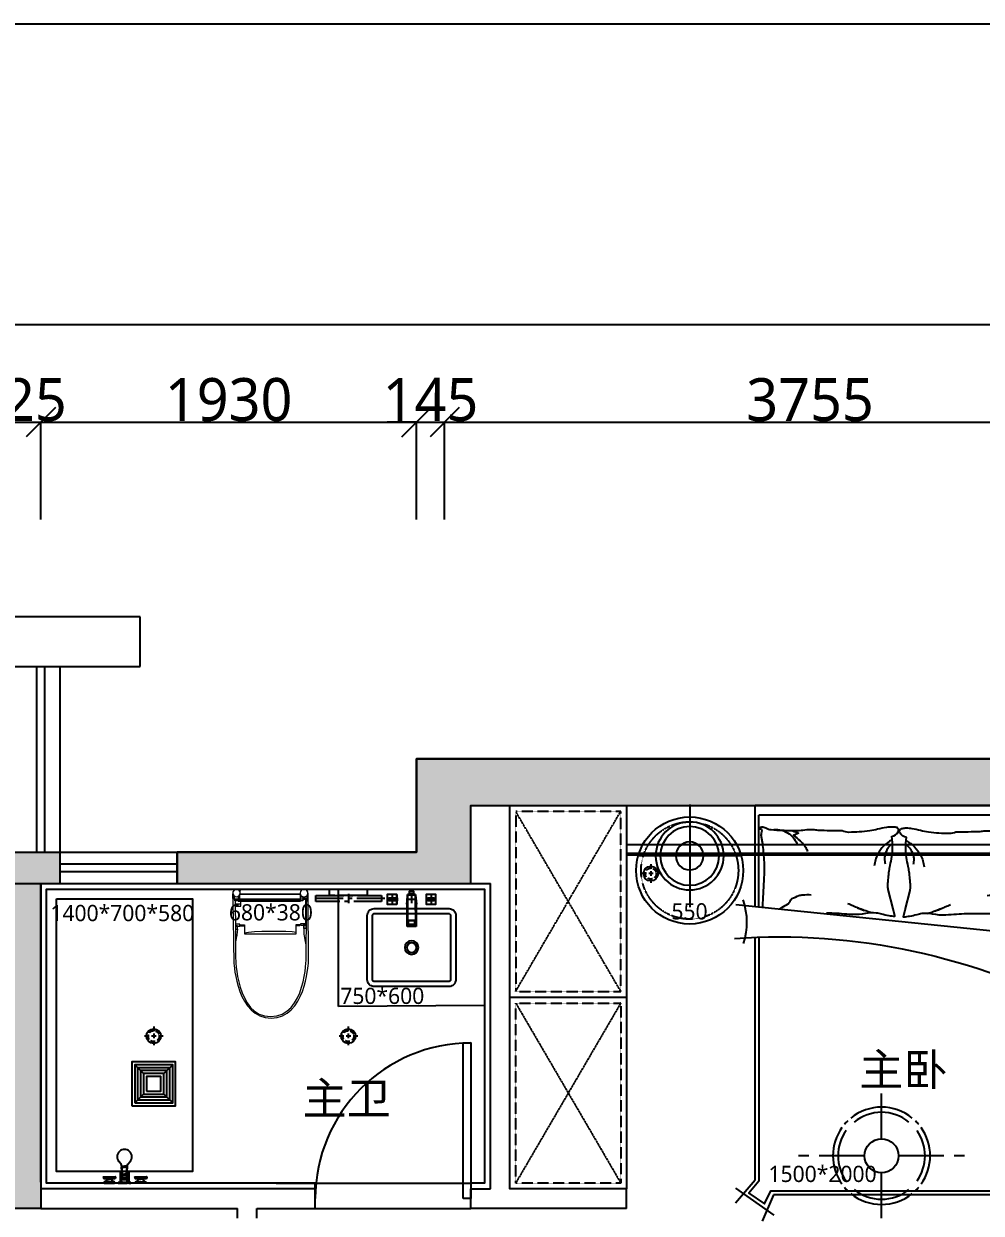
# Model space of a CAD drawing. Header units: millimetres. Extents: x -18923 to 87021, y -73077 to -1985.
# Drawn here: x 50549 to 55469, y -25295 to -19183 of the extents above; entities that cross this region are included whole.
import ezdxf

# ---------------------------------------------------------------- set-up
doc = ezdxf.new("R2010")
doc.units = ezdxf.units.MM
doc.header["$LTSCALE"] = 10
for name, pattern in [('CENTER2', [28.575, 19.05, -3.175, 3.175, -3.175]), ('DASH', [0.35, 0.25, -0.1]), ('HIDDEN', [9.525, 6.35, -3.175])]:
    doc.linetypes.add(name, pattern=pattern)
doc.layers.get('Defpoints').update_dxf_attribs({"color": 250})
for name, color, linetype in [('0文字-标注', 7, 'Continuous'), ('1结构-填充-剪力墙', 251, 'Continuous'), ('1结构-墙体', 7, 'Continuous'), ('1结构-墙体-基层', 233, 'Continuous'), ('1结构-楼梯-栏杆', 43, 'Continuous'), ('1结构-楼梯-梯步', 49, 'Continuous'), ('1结构-窗及电梯', 133, 'Continuous'), ('1结构-门', 133, 'Continuous'), ('2平面-家具-活动', 133, 'Continuous'), ('2平面-家具-细线', 8, 'Continuous'), ('2平面-洁具', 153, 'Continuous'), ('3天花-吊顶', 133, 'Continuous'), ('4地面-铺装', 133, 'Continuous'), ('5', 8, 'Continuous'), ('天花-吊顶', 133, 'Continuous'), ('平面-文字', 255, 'Continuous'), ('灯具-天+墙', 50, 'Continuous')]:
    doc.layers.add(name, color=color, linetype=linetype)
doc.styles.add('dim_font', font='SIMPLEX.shx', dxfattribs={"width": 0.8})
doc.styles.add('图框－雅黑', font='')
doc.styles.get('图框－雅黑').set_extended_font_data('Microsoft YaHei')
doc.dimstyles.new('1-30', dxfattribs={"dimtxt": 150, "dimasz": 4, "dimexe": 1.5, "dimexo": 0, "dimgap": 0.6, "dimtad": 1, "dimdec": 0, "dimlfac": 30, "dimdsep": 46, "dimtxsty": 'dim_font', "dimblk": 'DOTSMALL', "dimcen": 4, "dimdle": 1.5, "dimclrd": 123, "dimclre": 123, "dimclrt": 256, "dimadec": 0, "dimazin": 0, "dimtfac": 1, "dimtdec": 0, "dimtix": 1, "dimtmove": 2, "dimatfit": 3, "dimldrblk": 'DOTSMALL', "dimfxl": 1.5, "dimarcsym": 0})

# ---------------------------------------------------------------- blocks, each defined once
blk = doc.blocks.new('sdgsdfg')
at = {"color": 8, "linetype": 'HIDDEN', "ltscale": 0.5}
for p, q in [((2642441.6, -154029.9), (2642441.6, -153899.9)), ((2642376.6, -153964.9), (2642506.6, -153964.9))]:
    blk.add_line(p, q, dxfattribs=at)
blk.add_circle((2642441.6, -153964.9), 50)
blk.add_circle((2642441.6, -153964.9), 37.5, dxfattribs=at)
blk.add_circle((2642441.6, -153964.9), 37.5, dxfattribs=at)
blk = doc.blocks.new('A$C1ED426AF')
at = {"layer": '3天花-吊顶', "color": 8, "ltscale": 30}
for p, q in [((-130, 280), (-70, 220)), ((130, 280), (70, 220)), ((-130, 20), (-70, 80)), ((130, 20), (70, 80))]:
    blk.add_line(p, q, dxfattribs=at)
for points in [[(-110, 40), (110, 40), (110, 260), (-110, 260)], [(-90, 60), (90, 60), (90, 240), (-90, 240)], [(-70, 80), (70, 80), (70, 220), (-70, 220)], [(-50, 100), (50, 100), (50, 200), (-50, 200)]]:
    blk.add_lwpolyline(points, close=True, dxfattribs=at)
at = {"layer": '天花-吊顶', "ltscale": 30}
for points in [[(-150, 0), (150, 0), (150, 300), (-150, 300)], [(-130, 20), (130, 20), (130, 280), (-130, 280)], [(-130, 20), (130, 20), (130, 280), (-130, 280)]]:
    blk.add_lwpolyline(points, close=True, dxfattribs=at)
blk = doc.blocks.new('A$C11F9675F')
at = {"layer": '灯具-天+墙', "color": 8, "ltscale": 0.9}
for p, q in [((0, 2.798), (0, 3.198)), ((0, 2.798), (0, 3.198)), ((0, 2.798), (0, 3.198)), ((0, 0.656), (0, 2.399)), ((0, 0.656), (0, 2.399)), ((0, 0.656), (0, 2.399)), ((-2.798, 0), (-3.198, 0)), ((-2.798, 0), (-3.198, 0)), ((-0.656, 0), (-2.399, 0)), ((-0.656, 0), (-2.399, 0)), ((-0.656, 0), (-2.399, 0)), ((2.399, 0), (0.656, 0)), ((2.399, 0), (0.656, 0)), ((2.399, 0), (0.656, 0)), ((3.198, 0), (2.798, 0)), ((3.198, 0), (2.798, 0)), ((0, -2.399), (0, -0.656)), ((0, -2.399), (0, -0.656)), ((0, -2.399), (0, -0.656)), ((0, -3.198), (0, -2.798)), ((0, -3.198), (0, -2.798))]:
    blk.add_line(p, q, dxfattribs=at)
blk.add_circle((0, 0), 0.656, dxfattribs=at)
blk.add_circle((0, 0), 0.656, dxfattribs=at)
at = {"layer": '灯具-天+墙', "ltscale": 0.9}
for start, end in [(50.9142, 129.0858), (50.9142, 129.0858), (50.9142, 129.0858), (144.6425, 180), (144.6425, 180), (144.6425, 180), (134.1058, 139.8036), (134.1058, 139.8036), (134.1058, 139.8036), (40.1964, 45.8942), (40.1964, 45.8942), (40.1964, 45.8942), (0, 35.3575), (0, 35.3575), (0, 35.3575), (180, 215.3575), (180, 215.3575), (180, 215.3575), (324.6425, 0), (324.6425, 0), (324.6425, 0), (324.6425, 0), (324.6425, 0), (220.1964, 225.8942), (220.1964, 225.8942), (220.1964, 225.8942), (314.1058, 319.8036), (314.1058, 319.8036), (314.1058, 319.8036), (230.9142, 309.0858), (230.9142, 309.0858), (230.9142, 309.0858)]:
    blk.add_arc((0, 0), 1.874, start, end, dxfattribs=at)
at = {"layer": '灯具-天+墙', "color": 8, "ltscale": 0.9}
for start, end in [(50.9142, 129.0858), (144.6425, 180), (0, 35.3575), (180, 215.3575), (324.6425, 0), (230.9142, 309.0858)]:
    blk.add_arc((0, 0), 1.674, start, end, dxfattribs=at)
blk = doc.blocks.new('A$C1F7362B8')
at = {"layer": '灯具-天+墙', "linetype": 'CENTER2'}
for points in [[(-42.4, 222.2), (-42.4, -227.8), (-84.9, -227.8), (-84.9, 222.2)], [(0, 130), (0, -130), (-42.4, -130), (-42.4, 130)]]:
    blk.add_lwpolyline(points, close=True, dxfattribs=at)
for points in [[(-63.6, -249.6), (-63.6, 244)], [(-94.9, -2.8), (-32.4, -2.8)]]:
    blk.add_lwpolyline(points, dxfattribs=at)
blk = doc.blocks.new('_OBLIQUE')
at = {"color": 0, "linetype": 'ByBlock'}
blk.add_line((-0.5, -0.5), (0.5, 0.5), dxfattribs=at)
blk = doc.blocks.new('*D714')
at = {"layer": '0文字-标注', "color": 8, "lineweight": -2, "transparency": 16777216}
for p, q in [((50411.9, -21230), (50261.9, -21230)), ((50411.9, -21730), (50411.9, -21229)), ((50411.9, -21230), (50636.9, -21230)), ((50636.9, -21730), (50636.9, -21229)), ((50636.9, -21230), (50786.9, -21230))]:
    blk.add_line(p, q, dxfattribs=at)
at = {"layer": 'Defpoints', "color": 0, "transparency": 16777216}
for p in [(50636.9, -21230), (50411.9, -21730), (50636.9, -21730)]:
    blk.add_point(p, dxfattribs=at)
at = {"layer": '0文字-标注', "color": 8, "lineweight": -2, "transparency": 16777216, "xscale": 150, "yscale": 150, "zscale": 150}
blk.add_blockref('_OBLIQUE', (50411.9, -21230), dxfattribs=at)
at = {"layer": '0文字-标注', "color": 8, "lineweight": -2, "transparency": 16777216, "xscale": 150, "yscale": 150, "zscale": 150, "rotation": 180}
blk.add_blockref('_OBLIQUE', (50636.9, -21230), dxfattribs=at)
at = {"layer": '0文字-标注', "color": 255, "transparency": 16777216, "insert": (50524.4, -21115.6), "char_height": 220, "attachment_point": 5, "style": '图框－雅黑'}
blk.add_mtext('225', dxfattribs=at)
blk = doc.blocks.new('_DotSmall')
at = {"color": 0, "linetype": 'ByBlock', "const_width": 0.5}
blk.add_lwpolyline([(-0.0625, 0, 1), (0.0625, 0, 1)], format="xyb", close=True, dxfattribs=at)
blk = doc.blocks.new('*D715')
at = {"layer": '0文字-标注', "color": 8, "lineweight": -2, "transparency": 16777216}
for p, q in [((50635.4, -21230), (52568.4, -21230)), ((50636.9, -21730), (50636.9, -21229)), ((52566.9, -21730), (52566.9, -21229))]:
    blk.add_line(p, q, dxfattribs=at)
at = {"layer": 'Defpoints', "color": 0, "transparency": 16777216}
for p in [(52566.9, -21230), (50636.9, -21730), (52566.9, -21730)]:
    blk.add_point(p, dxfattribs=at)
at = {"layer": '0文字-标注', "color": 8, "lineweight": -2, "transparency": 16777216, "xscale": 150, "yscale": 150, "zscale": 150, "rotation": 180}
blk.add_blockref('_OBLIQUE', (50636.9, -21230), dxfattribs=at)
at = {"layer": '0文字-标注', "color": 8, "lineweight": -2, "transparency": 16777216, "xscale": 150, "yscale": 150, "zscale": 150}
blk.add_blockref('_OBLIQUE', (52566.9, -21230), dxfattribs=at)
at = {"layer": '0文字-标注', "color": 255, "transparency": 16777216, "insert": (51601.9, -21115.1), "char_height": 220, "attachment_point": 5, "style": '图框－雅黑'}
blk.add_mtext('1930', dxfattribs=at)
blk = doc.blocks.new('*D716')
at = {"layer": '0文字-标注', "color": 8, "lineweight": -2, "transparency": 16777216}
for p, q in [((52566.9, -21230), (52416.9, -21230)), ((52566.9, -21730), (52566.9, -21229)), ((52566.9, -21230), (52711.9, -21230)), ((52711.9, -21730), (52711.9, -21229)), ((52711.9, -21230), (52861.9, -21230))]:
    blk.add_line(p, q, dxfattribs=at)
at = {"layer": 'Defpoints', "color": 0, "transparency": 16777216}
for p in [(52711.9, -21230), (52566.9, -21730), (52711.9, -21730)]:
    blk.add_point(p, dxfattribs=at)
at = {"layer": '0文字-标注', "color": 8, "lineweight": -2, "transparency": 16777216, "xscale": 150, "yscale": 150, "zscale": 150}
blk.add_blockref('_OBLIQUE', (52566.9, -21230), dxfattribs=at)
at = {"layer": '0文字-标注', "color": 8, "lineweight": -2, "transparency": 16777216, "xscale": 150, "yscale": 150, "zscale": 150, "rotation": 180}
blk.add_blockref('_OBLIQUE', (52711.9, -21230), dxfattribs=at)
at = {"layer": '0文字-标注', "color": 255, "transparency": 16777216, "insert": (52639.4, -21115.1), "char_height": 220, "attachment_point": 5, "style": '图框－雅黑'}
blk.add_mtext('145', dxfattribs=at)
blk = doc.blocks.new('*D717')
at = {"layer": '0文字-标注', "color": 8, "lineweight": -2, "transparency": 16777216}
for p, q in [((52710.4, -21230), (56468.4, -21230)), ((52711.9, -21730), (52711.9, -21229)), ((56466.9, -21730), (56466.9, -21229))]:
    blk.add_line(p, q, dxfattribs=at)
at = {"layer": 'Defpoints', "color": 0, "transparency": 16777216}
for p in [(56466.9, -21230), (52711.9, -21730), (56466.9, -21730)]:
    blk.add_point(p, dxfattribs=at)
at = {"layer": '0文字-标注', "color": 8, "lineweight": -2, "transparency": 16777216, "xscale": 150, "yscale": 150, "zscale": 150, "rotation": 180}
blk.add_blockref('_OBLIQUE', (52711.9, -21230), dxfattribs=at)
at = {"layer": '0文字-标注', "color": 8, "lineweight": -2, "transparency": 16777216, "xscale": 150, "yscale": 150, "zscale": 150}
blk.add_blockref('_OBLIQUE', (56466.9, -21230), dxfattribs=at)
at = {"layer": '0文字-标注', "color": 255, "transparency": 16777216, "insert": (54589.4, -21115.6), "char_height": 220, "attachment_point": 5, "style": '图框－雅黑'}
blk.add_mtext('3755', dxfattribs=at)
blk = doc.blocks.new('*D719')
at = {"layer": '0文字-标注', "color": 8, "lineweight": -2, "transparency": 16777216}
for p, q in [((57468.4, -20730), (37025.4, -20730)), ((37026.9, -21730), (37026.9, -20729)), ((57466.9, -21730), (57466.9, -20729))]:
    blk.add_line(p, q, dxfattribs=at)
at = {"layer": 'Defpoints', "color": 0, "transparency": 16777216}
for p in [(37026.9, -20730), (37026.9, -21730), (57466.9, -21730)]:
    blk.add_point(p, dxfattribs=at)
at = {"layer": '0文字-标注', "color": 8, "lineweight": -2, "transparency": 16777216, "xscale": 150, "yscale": 150, "zscale": 150, "rotation": 180}
blk.add_blockref('_OBLIQUE', (37026.9, -20730), dxfattribs=at)
at = {"layer": '0文字-标注', "color": 8, "lineweight": -2, "transparency": 16777216, "xscale": 150, "yscale": 150, "zscale": 150}
blk.add_blockref('_OBLIQUE', (57466.9, -20730), dxfattribs=at)
at = {"layer": '0文字-标注', "color": 255, "transparency": 16777216, "insert": (47246.9, -20615.7), "char_height": 220, "attachment_point": 5, "style": '图框－雅黑'}
blk.add_mtext('20440', dxfattribs=at)
blk = doc.blocks.new('TOTO-CES9683JCS')
at = {"lineweight": 9}
for points in [[(56.5, 152.8), (56.5, -158), (25.5, -158), (25.5, 152.8), (56.5, 152.8)], [(37.1, -166.4), (43.8, -166.4), (62.2, -166.4), (62.2, 153.5)], [(60, 166.1), (60, 153.5), (39.6, 153.5), (39.6, 166.1), (60, 166.1)], [(44.6, 166.1), (44.6, 179.5), (180.5, 180.2)], [(50.2, -166.4), (50.2, 164.7)], [(185.4, 154.2), (185.4, 178.8), (177.7, 178.8), (177.7, 154.2), (185.4, 154.2)], [(201.6, 181.9), (201.6, 170.6), (181.9, 170.6), (181.9, 181.9), (201.6, 181.9)], [(183.3, -158), (183.3, -132.6), (229.2, -132.6), (229.2, 132.3), (181.9, 132.3), (181.9, 154.2)], [(188.9, 150.7), (188.9, 131.6)], [(59.4, -168.5), (59.4, -183.3), (48.8, -183.3), (48.8, -168.5), (59.4, -168.5)], [(87.5, -181.9), (87.5, -152.3), (56.5, -152.3), (56.5, -181.9), (87.5, -181.9)], [(75.6, -182.6), (75.6, -153)], [(190.9, -180.3), (190.9, -157.3), (180.5, -157.3), (180.5, -180.3), (190.9, -180.3)], [(205.3, -178.9), (205.3, -169.5), (188.6, -169.5), (188.6, -178.9), (205.3, -178.9)], [(190.9, -132.9), (190.9, -161.8)], [(47.3, -192.9), (24.1, -192.9), (53.2, -184.7)], [(53.7, -184), (36.8, -184), (24.8, -193.9)]]:
    blk.add_lwpolyline(points, dxfattribs=at)
for points, knots in [([(663, 3.2), (663, 176.5), (391, 194.9), (375.6, 194.9), (360.1, 194.9), (33, 194.1), (23.2, 194.1), (10, 194.1), (1.8, 187.5), (0.7, 171.1), (-1.1, 141.5), (0.7, -158.7), (0.7, -172.8), (0.7, -186.9), (12, -193.9), (21.8, -193.9), (31.7, -193.9), (360.1, -188.3), (375.6, -188.3), (391, -188.3), (663, -170), (663, 3.4)], [0, 0, 0, 0, 1, 1, 1, 2, 2, 2, 3, 3, 3, 4, 4, 4, 5, 5, 5, 6, 6, 6, 7, 7, 7, 7]), ([(19.9, 192.5), (30.5, 192.5), (39.1, 183.5), (39.1, 172.5), (39.1, 161.5), (30.5, 152.5), (19.9, 152.5), (9.3, 152.5), (0.7, 161.5), (0.7, 172.5), (0.7, 183.5), (9.3, 192.5), (19.9, 192.5)], [0, 0, 0, 0, 1, 1, 1, 2, 2, 2, 3, 3, 3, 4, 4, 4, 4]), ([(32.6, 187.3), (41.7, 187.3), (53.7, 185.2), (53.7, 185.2), (53.7, 174.6), (53.7, 166.8), (53.7, 166.8)], [0, 0, 0, 0, 1, 1, 1, 2, 2, 2, 2]), ([(47.9, -193.3), (53.6, -180.3), (57.9, -182.6), (68.3, -181.7), (78.7, -180.8), (332.2, -178.9), (352.9, -178.9), (352.9, -178.9), (654.6, -176.1), (654.6, -0.4), (654.6, 183.5), (352.9, 183), (352.9, 183), (332.2, 183), (78.7, 185.5), (68.3, 186), (60.5, 186.3), (51.9, 184.9), (47.6, 194.1)], [0, 0, 0, 0, 1, 1, 1, 2, 2, 2, 3, 3, 3, 4, 4, 4, 5, 5, 5, 6, 6, 6, 6]), ([(26, 151.8), (26, 151.8), (26, -146.3), (26, -155.6), (26, -155.6), (16.6, -155.6), (11.8, -155.6), (7, -155.6), (1.2, -155.8), (1.2, -146.5)], [0, 0, 0, 0, 1, 1, 1, 2, 2, 2, 3, 3, 3, 3]), ([(184.7, 170.6), (202.6, 170.6), (212.9, 170.6), (226.1, 170.6), (239.2, 170.6), (280.6, 182.8), (290.9, 181.9)], [0, 0, 0, 0, 1, 1, 1, 2, 2, 2, 2]), ([(19.6, -192.9), (9.2, -192.9), (0.7, -184.6), (0.7, -174.4), (0.7, -164.1), (9.2, -155.8), (19.6, -155.8), (30.1, -155.8), (38.5, -164.1), (38.5, -174.4), (38.5, -184.6), (30.1, -192.9), (19.6, -192.9)], [0, 0, 0, 0, 1, 1, 1, 2, 2, 2, 3, 3, 3, 4, 4, 4, 4])]:
    blk.add_open_spline(points, degree=3, knots=knots, dxfattribs=at)
for points in [[(224.2, -133.8), (213.9, -96.2), (212.9, 92.6), (220.5, 132.1)], [(205.3, -169.5), (222.3, -169.5), (251.5, -177), (264.6, -177.9)]]:
    blk.add_open_spline(points, degree=3, dxfattribs=at)
blk = doc.blocks.new('SEANNOT_GROUP6')
for p, q in [((151.3, 245), (111.3, 245)), ((131.3, 265), (131.3, 225))]:
    blk.add_line(p, q)
blk = doc.blocks.new('A$C410569A8')
for p, q in [((-125, 23.1), (-125, -25.5)), ((-75.7, 23.8), (-124.3, 23.8)), ((-116.9, 4.3), (-116.9, -6.6)), ((-115.9, 5.3), (-115.9, 5.3)), ((-84.1, 5.3), (-115.9, 5.3)), ((-84.1, 5.3), (-84.1, 5.3)), ((-83.1, -6.6), (-83.1, 4.3)), ((-75.3, 23), (-75.3, -25.4)), ((-75.1, -25.4), (-75.1, 23)), ((-75, -25.5), (-75, 23.1)), ((-73.1, 7.2), (-75, 7.2)), ((-73.1, -9.5), (-73.1, 7.2)), ((-72.1, 6.2), (-73.1, 7.2)), ((-72.1, -8.5), (-72.1, 6.2)), ((-20.2, 23.8), (-25, -26.2)), ((-23.3, -9.7), (-20.4, 20.2)), ((-20.4, 20.2), (-21.7, -138.8)), ((-20.4, 20.2), (-20.2, 23.8)), ((20.4, 20.2), (-20.4, 20.2)), ((-1.7, 23.8), (-20.2, 23.8)), ((-10, 27.1), (-10, 41.1)), ((-9.5, 41.6), (9.5, 41.6)), ((9.5, 26.6), (-9.5, 26.6)), ((-1.7, 26.6), (-1.7, 22.6)), ((0, 23.8), (0, 20.2)), ((0, 1.2), (0, -1.2)), ((1.7, 22.6), (1.7, 26.6)), ((20.2, 23.8), (1.7, 23.8)), ((10, 41.1), (10, 27.1)), ((25, -26.2), (20.2, 23.8)), ((20.2, 23.8), (20.4, 20.2)), ((20.4, 20.2), (23.3, -9.7)), ((21.7, -138.8), (20.4, 20.2)), ((75, 23.1), (75, -25.5)), ((124.3, 23.8), (75.7, 23.8)), ((83.1, 4.3), (83.1, -6.6)), ((84.1, 5.3), (84.1, 5.3)), ((115.9, 5.3), (84.1, 5.3)), ((115.9, 5.3), (115.9, 5.3)), ((116.9, -6.6), (116.9, 4.3)), ((125, -25.5), (125, 23.1)), ((-124.3, -26.2), (-75.7, -26.2)), ((-115.9, -7.6), (-115.9, -7.6)), ((-115.9, -7.6), (-84.1, -7.6)), ((-84.1, -7.6), (-84.1, -7.6)), ((-75, -9.5), (-73.1, -9.5)), ((-73.1, -9.5), (-72.1, -8.5)), ((-25, -26.2), (-23.3, -9.7)), ((-25, -26.2), (-23.3, -25.7)), ((-25, -26.2), (-23.3, -26.2)), ((-23, -139.8), (-23.3, -9.7)), ((23.3, -9.7), (23, -139.8)), ((23.3, -9.7), (25, -26.2)), ((23.3, -26.2), (25, -26.2)), ((75.7, -26.2), (124.3, -26.2)), ((84.1, -7.6), (84.1, -7.6)), ((84.1, -7.6), (115.9, -7.6)), ((100, -1.2), (100.1, -1.2)), ((115.9, -7.6), (115.9, -7.6)), ((-15.7, -128.5), (-15.7, -110.2)), ((-14.7, -109.2), (14.7, -109.2)), ((14.7, -109.4), (-14.7, -109.4)), ((15.7, -110.2), (15.7, -128.5)), ((-21.7, -138.8), (-23, -139.8)), ((23, -139.8), (-23, -139.8)), ((-21.7, -138.8), (21.7, -138.8)), ((14.7, -129.5), (-14.7, -129.5)), ((23, -139.8), (21.7, -138.8))]:
    blk.add_line(p, q)
for centre, radius, start, end in [((-124.3, 23.1), 0.7, 90.00499, 179.99501), ((-75.7, 23.1), 0.7, 0.00499, 89.99501), ((-9.5, 41.1), 0.5, 90, 180), ((-9.5, 27.1), 0.5, 180, 270), ((9.5, 41.1), 0.5, 0, 90), ((9.5, 27.1), 0.5, 270, 0), ((75.7, 23.1), 0.7, 90.00499, 179.99501), ((124.3, 23.1), 0.7, 0.00499, 89.99501), ((-124.3, -25.5), 0.7, 180.00499, 269.99501), ((-75.7, -25.5), 0.7, 270.00499, 359.99501), ((75.7, -25.5), 0.7, 180.00499, 269.99501), ((124.3, -25.5), 0.7, 270.00499, 359.99501)]:
    blk.add_arc(centre, radius, start, end)
for centre, major_axis, ratio, start_param, end_param in [((-115.9, 4.3), (0.134, -0.992), 0.998732, 3.007352, 4.577587), ((-84.1, 4.3), (-0.134, -0.992), 0.998732, 1.705598, 3.275833), ((0, 22.8), (-2.65, 0), 0.088263, 0, 4.003562), ((0, 22.8), (-2.65, 0), 0.088263, 5.421215, 6.283185), ((84.1, 4.3), (0.134, -0.992), 0.998732, 3.007352, 4.577587), ((115.9, 4.3), (-0.134, -0.992), 0.998732, 1.705598, 3.275833), ((-115.9, -6.6), (0.134, 0.992), 0.998732, 1.705598, 3.275833), ((-84.1, -6.6), (-0.134, 0.992), 0.998732, 3.007352, 4.577587), ((84.1, -6.6), (0.134, 0.992), 0.998732, 1.705598, 3.275833), ((115.9, -6.6), (-0.134, 0.992), 0.998732, 3.007352, 4.577587), ((-14.7, -110.2), (-1, 0), 0.992546, 4.712389, 6.283185), ((-14.7, -110.3), (1, 0), 0.890286, 1.570796, 3.141593), ((14.7, -110.2), (-1, 0), 0.992546, 3.141593, 4.712389), ((14.7, -110.3), (1, 0), 0.890286, 0, 1.570796), ((-14.7, -128.5), (1, 0), 0.992546, 3.141593, 4.712389), ((14.7, -128.5), (1, 0), 0.992546, 4.712389, 6.283185)]:
    blk.add_ellipse(centre, major_axis=major_axis, ratio=ratio, start_param=start_param, end_param=end_param)
at = {"layer": 'Defpoints'}
blk.add_line((-100, -1.2), (-100.1, -1.2), dxfattribs=at)
for p in [(-231.3, -246.1), (-131.3, -246.1), (-31.3, -246.1)]:
    blk.add_blockref('SEANNOT_GROUP6', p, dxfattribs=at)
blk = doc.blocks.new('A$C6EB77CC1')
for points in [[(365, 0, 0.414214), (400, 35), (400, 420, 0.414214), (365, 455), (35, 455, 0.414214), (0, 420), (0, 35, 0.414214), (35, 0)], [(365, 27.5, 0.414214), (375, 37.5), (375, 417.5, 0.414214), (365, 427.5), (35, 427.5, 0.414214), (25, 417.5), (25, 37.5, 0.414214), (35, 27.5)]]:
    blk.add_lwpolyline(points, format="xyb", close=True)
for radius in [35, 25]:
    blk.add_circle((200, 227.5), radius)
blk = doc.blocks.new('淋浴龙头-02-顶面')
for p, q in [((-105.6, 32.6), (-48.6, 32.6)), ((55.8, 32.6), (112.8, 32.6))]:
    blk.add_line(p, q)
for points in [[(-15, 87), (-15, 90.7, 0.178333), (-17.2, 96.5), (-28.9, 110.3)], [(15, 87), (15, 90.7, -0.178333), (17.2, 96.5), (28.9, 110.3)], [(-107.8, 30.8, -0.472472), (-105.6, 32.6)], [(-107.8, 30.8), (-107.8, 25.4, 0.414214), (-106.2, 23.8), (-103.8, 23.8)], [(-46.4, 30.8), (-46.4, 25.4, -0.414214), (-48, 23.8), (-50.4, 23.8)], [(-46.4, 30.8, 0.472472), (-48.6, 32.6)], [(53.6, 30.8, -0.472472), (55.8, 32.6)], [(53.6, 30.8), (53.6, 25.4, 0.414214), (55.2, 23.8), (57.6, 23.8)], [(115, 30.8), (115, 25.4, -0.414214), (113.4, 23.8), (111, 23.8)], [(115, 30.8, 0.472472), (112.8, 32.6)]]:
    blk.add_lwpolyline(points, format="xyb")
for points in [[(-15, 87), (0, 87)], [(-15, 81), (0, 81)], [(-12, 43), (-15, 81)], [(-9.5, 43.1), (-12.5, 81.1)], [(15, 87), (0, 87)], [(15, 81), (0, 81)], [(9.5, 43.1), (12.5, 81.1)], [(12, 43), (15, 81)], [(-105.8, 23.8), (-50.4, 23.8)], [(-104.1, 5.9), (-104.1, 0)], [(-104.1, 0), (-52.1, 0), (-52.1, 5.9)], [(-52.1, 5.9), (-104.1, 5.9)], [(-89, 19.4), (-86.6, 19.4)], [(-86.6, 19.4), (-78.1, 19.4)], [(-69.6, 19.4), (-78.1, 19.4)], [(-67.2, 19.4), (-69.6, 19.4)], [(-31.9, 2), (-23, 3.4)], [(-31.9, 2), (-31.9, 0)], [(-23, 2), (-31.9, 2)], [(-31.9, 0), (-23, 0)], [(-13, 4.9), (-12.5, 4.9)], [(0, 2), (-13, 2)], [(-13, 0), (13, 0)], [(-12.5, 4.9), (13, 4.9)], [(-12, 45), (0, 45)], [(-12, 43), (-12, 28), (12, 28), (12, 43)], [(-12, 43), (0, 43)], [(5, 27.9), (5, 16.9), (-5, 16.9), (-5, 27.9)], [(12, 45), (0, 45)], [(12, 43), (0, 43)], [(0, 2), (13, 2)], [(31.9, 2), (23, 3.4)], [(23, 2), (31.9, 2)], [(29.9, 2), (29.9, 0)], [(31.9, 2), (31.9, 0)], [(55.6, 23.8), (111, 23.8)], [(57.3, 5.9), (109.3, 5.9)], [(109.3, 0), (57.3, 0), (57.3, 5.9)], [(72.4, 19.4), (74.8, 19.4)], [(74.8, 19.4), (83.3, 19.4)], [(91.7, 19.4), (83.3, 19.4)], [(94.1, 19.4), (91.7, 19.4)], [(109.3, 5.9), (109.3, 0)], [(23, 0), (31.9, 0)]]:
    blk.add_lwpolyline(points)
for points in [[(-13, 0), (-13, 54), (-23, 54), (-23, 0)], [(13, 0), (13, 54), (23, 54), (23, 0)]]:
    blk.add_lwpolyline(points, close=True)
for centre, radius, start, end in [((0, 135), 38, 319.55423, 220.44577), ((-11, 84), 5, 143.1301, 216.8699), ((11, 84), 5, 323.1301, 36.8699), ((-114.3, 32.6), 28.6, 290.92905, 332.33803), ((-78.1, 19.4), 6.99, 140.49717, 180), ((-78.1, 19.4), 6.99, 0, 39.50283), ((-41.9, 32.6), 28.6, 207.66197, 249.07095), ((0, 65.5), 25.5, 241.92751, 298.07249), ((47, 32.6), 28.6, 290.92905, 332.33803), ((83.3, 19.4), 6.99, 140.49717, 180), ((83.3, 19.4), 6.99, 0, 39.50283), ((119.5, 32.6), 28.6, 207.66197, 249.07095)]:
    blk.add_arc(centre, radius, start, end)
blk = doc.blocks.new('A$C4CFE7BAD')
for p, q in [((-1966.1, 857.2), (-2101.1, 653.3)), ((-686.9, 880.6), (-511.1, -849)), ((-1923.4, 750), (-2043.2, 850.7)), ((-989.1, 750), (-1923.4, 750)), ((0, 750), (-675.6, 750)), ((0, 750), (0, -750)), ((-2114, 728.4), (-2000, 656)), ((-2000, 656), (-2000, -656)), ((-2000, -656), (-2135.5, -713.7)), ((-2105.4, -651.5), (-1966.1, -848.9)), ((-2041.1, -851), (-1923.4, -750)), ((-1923.4, -750), (-677.6, -750)), ((-519.7, -750), (0, -750))]:
    blk.add_line(p, q)
at = {"color": 8}
for p, q in [((-673.9, 730), (-50, 730)), ((-50, 730), (-50, -729.8)), ((-521.4, -729.9), (-50, -729.8))]:
    blk.add_line(p, q, dxfattribs=at)
blk.add_lwpolyline([(-675, -730), (-1930.8, -730), (-1991.4, -782.1), (-2047, -700.9), (-1980, -668.5), (-1980, 668.5), (-2047, 700.9), (-1991.4, 782.1), (-1930.8, 730), (-979.3, 730)], dxfattribs=at)
for points in [[(-162.4, 28.1, 0.263368), (-139.9, -5.4, 0.494818), (-117.4, 5.6, 0.049225), (-115.3, 26.8, 0.036831), (-117.4, 55.2, 0.031893), (-127.2, 100.8, -0.035782), (-135.5, 141.5, -0.032941), (-142.6, 249, -0.10377), (-135.5, 282.5, -0.006538), (-132.8, 407, 0.033397), (-130.1, 431.3, 0.03204), (-131, 475.8, -0.038141), (-134.6, 513, -0.010837), (-133.7, 590.7, -0.014624), (-130.1, 648.2, -0.111249), (-121.3, 675.2, 0.153708), (-116.6, 695.5, 0.076444), (-118.7, 704.4, 0.215512), (-121.1, 706.8, 0.585858), (-124.8, 703.6, -0.363489), (-127.9, 697.8, -0.191716), (-141.7, 697.7, 0.129675), (-161.6, 700, 0.01735), (-181.8, 696.4, -0.019326), (-199.9, 693.2, -0.018818), (-282, 685.3, -0.021828), (-353.1, 684.2, -0.006204), (-393.7, 685.9, -0.001963), (-521.9, 693.2, -0.028341), (-565.3, 698.4, 0.117014), (-576, 697.8, 0.36606), (-577.1, 696, 0.03973), (-573.7, 679.7, 0.048309), (-567.2, 663.2, -0.062981), (-562.5, 650.4, -0.04058), (-558.4, 622.4, -0.014345), (-555.7, 542.3, -0.007469), (-556.6, 431.7, -0.008703), (-556.5, 336.9, -0.008762), (-559.7, 285.8, 0.008153), (-563.3, 230.9, 0.06251), (-558, 162.4, -0.078669), (-555.5, 107.7, -0.047825), (-561.2, 80.9, 0.034494), (-570, 43.9, 0.023571), (-573.6, 13.5, 0.510228), (-572.3, 12.4), (-536.2, 21.4), (-437.2, 46.2, -0.073041), (-413.7, 48.5, -0.023305), (-340.3, 41.7, -0.018299), (-312.9, 36.8, 0.01097), (-267.3, 28, 0.042281), (-226.1, 24.5, 0.027201), (-162.1, 28)], [(-551.5, -382.5, 0.016207), (-551.8, -356.1, 0.008762), (-555, -305, -0.008153), (-558.5, -250.2, -0.06251), (-553.2, -181.6, 0.078669), (-550.8, -126.9, 0.047825), (-556.5, -100.1, -0.034494), (-565.3, -63.1, -0.023571), (-568.9, -32.7, -0.510228), (-567.5, -31.6), (-531.5, -40.6), (-432.4, -65.4, 0.073041), (-408.9, -67.7, 0.023305), (-335.6, -60.9, 0.018299), (-308.2, -56, -0.01097), (-262.6, -47.2, -0.042281), (-221.4, -43.7, -0.027201), (-157.3, -47.2)], [(-157.7, -47.3, -0.263368), (-135.1, -13.8, -0.494818), (-112.6, -24.8, -0.049225), (-110.6, -46, -0.036831), (-112.6, -74.4, -0.031893), (-122.4, -120, 0.035782), (-130.8, -160.7, 0.032941), (-137.9, -268.3, 0.10377), (-130.8, -301.7, 0.006538), (-128.1, -426.2, -0.033397), (-125.4, -450.5, -0.03204), (-126.2, -495, 0.038141), (-129.9, -532.2, 0.010837), (-129, -609.9, 0.014624), (-125.4, -667.4, 0.111249), (-116.6, -694.4, -0.153708), (-111.9, -714.7, -0.076444), (-113.9, -723.6, -0.215512), (-116.4, -726, -0.585858), (-120, -722.8, 0.363489), (-123.1, -717, 0.191716), (-137, -716.9, -0.129675), (-156.9, -719.2, -0.01735), (-177.1, -715.6, 0.019326), (-195.2, -712.5, 0.018818), (-277.2, -704.5, 0.021828), (-348.3, -703.4, 0.006204), (-388.9, -705.1, 0.001963), (-517.2, -712.5, 0.003705), (-522.9, -712.8, -0.117014)]]:
    blk.add_lwpolyline(points, format="xyb")
for points in [[(-560.2, 639.2, -0.016108), (-528.8, 592.5, -0.024599), (-510.7, 560.3, -0.018313), (-482.7, 541.4, -0.015937), (-467.9, 505.6, -0.072521), (-463.6, 486, -0.033339), (-463.4, 442.6)], [(-127.9, 634.7, -0.088153), (-132.1, 593.2, -0.088153), (-150.4, 555.8, -0.077547), (-176.3, 529.8, -0.077547), (-208.9, 513)], [(-134.7, 536.3, -0.027842), (-147.4, 507.7, -0.032548), (-157.1, 532.7, -0.023666), (-186.4, 499.2, -0.031223), (-211.2, 476.4, -0.046801), (-220.4, 470.2, -0.023191), (-240.5, 460.6)], [(-554.7, 136.6, -0.009729), (-543.8, 169.4, -0.009729), (-531.7, 201.7, -0.007971), (-520.9, 227.7, -0.007971), (-509.2, 253.5)], [(-182.4, 27.9, 0.077379), (-212.8, 69.7, 0.077379), (-254.4, 100.2, 0.047525), (-284, 112.2, 0.047525), (-315.3, 118.3)], [(-201.6, 26.2, 0.05369), (-217.2, 43.2, 0.070312), (-231.9, 52.9, 0.015448), (-242.2, 57.4, 0.013244), (-254.4, 61.9, 0.082127), (-276.1, 65.5, 0.064164), (-304, 61.9)], [(-177.6, -47.1, -0.077379), (-208, -88.9, -0.077379), (-249.7, -119.5, -0.047525), (-279.2, -131.4, -0.047525), (-310.5, -137.5)], [(-196.9, -45.4, -0.05369), (-212.4, -62.4, -0.070312), (-227.2, -72.1, -0.015448), (-237.4, -76.6, -0.013244), (-249.7, -81.1, -0.082127), (-271.4, -84.7, -0.064164), (-299.2, -81.1)], [(-549.9, -155.8, 0.009729), (-539.1, -188.6, 0.009729), (-527, -220.9, 0.007971), (-516.1, -247, 0.007971), (-504.5, -272.7)], [(-530.7, -622.2, 0.003584), (-524, -611.7, 0.024599), (-505.9, -579.5, 0.018313), (-478, -560.7, 0.015937), (-463.2, -524.9, 0.072521), (-458.8, -505.2, 0.033339), (-458.6, -461.8)], [(-130, -555.5, 0.027842), (-142.7, -526.9, 0.032548), (-152.4, -551.9, 0.023666), (-181.6, -518.4, 0.031223), (-206.4, -495.6, 0.046801), (-215.6, -489.4, 0.023191), (-235.7, -479.8)], [(-123.1, -653.9, 0.088153), (-127.4, -612.4, 0.088153), (-145.6, -575, 0.077547), (-171.6, -549, 0.077547), (-204.2, -532.2)]]:
    blk.add_lwpolyline(points, format="xyb", dxfattribs=at)
for points in [[(-528.8, 592.5), (-528.8, 592.5, -0.024599), (-510.7, 560.3), (-510.7, 560.3, 0.024599), (-528.8, 592.5), (-528.8, 592.5)], [(-211.2, 476.4, 0.031223), (-186.4, 499.2, 0.023666), (-157.1, 532.7), (-157.1, 532.7, -0.023666), (-186.4, 499.2), (-186.4, 499.2), (-186.4, 499.2, -0.031223), (-211.2, 476.4)], [(-206.4, -495.6, -0.031223), (-181.6, -518.4, -0.023666), (-152.4, -551.9), (-152.4, -551.9, 0.023666), (-181.6, -518.4), (-181.6, -518.4), (-181.6, -518.4, 0.031223), (-206.4, -495.6)]]:
    blk.add_lwpolyline(points, format="xyb", close=True, dxfattribs=at)
for points in [[(-532.3, 200.2, -0.001202), (-530.7, 204.2, 0.001708), (-533, 198.6, -0.000179), (-532.7, 199.2, -0.001055), (-531.4, 202.6, 0.001291), (-533, 198.4, -0.001222), (-531.4, 202.4, -0.00077), (-530.4, 204.9, 0.010733), (-543.9, 169.3, -0.000007), (-543.8, 169.4, -0.009297)], [(-572.3, 12.4), (-573.7, 12, -0.001167), (-573.6, 13.5, 0.510231)], [(-527.6, -219.4, 0.001202), (-526, -223.4, -0.001708), (-528.2, -217.8, 0.000179), (-528, -218.4, 0.001055), (-526.6, -221.8, -0.001291), (-528.3, -217.6, 0.001222), (-526.7, -221.6, 0.00077), (-525.7, -224.1, -0.010733), (-539.1, -188.5, 0.000007), (-539.1, -188.6, 0.009297)]]:
    blk.add_lwpolyline(points, format="xyb", close=True)
for points in [[(-276.1, 65.5), (-276.1, 65.5)], [(-271.4, -84.7), (-271.4, -84.7)]]:
    blk.add_lwpolyline(points, close=True, dxfattribs=at)
for centre, radius, start, end in [((-3988.5, -630.5), 3313.5, 356.10755, 28.05452), ((-718.7, 1701.4), 913.1, 245.26642, 276.85583), ((-600.1, -1143.5), 350.3, 70.88637, 108.01122)]:
    blk.add_arc(centre, radius, start, end)
blk = doc.blocks.new('df')
at = {"color": 8, "linetype": 'DASH', "ltscale": 400}
for p, q in [((137444.6, 23361.8), (137444.6, 23715.5)), ((137444.6, 23361.8), (137444.6, 23715.5)), ((137267.7, 23538.7), (137621.4, 23538.7))]:
    blk.add_line(p, q, dxfattribs=at)
at = {"ltscale": 300}
for radius in [117.2, 101.1, 47.9]:
    blk.add_circle((137444.6, 23538.7), radius, dxfattribs=at)
at = {"layer": '5', "linetype": 'DASH', "ltscale": 400}
blk.add_line((137267.7, 23538.7), (137621.4, 23538.7), dxfattribs=at)
at = {"layer": '5', "ltscale": 300}
blk.add_circle((137444.6, 23538.7), 101.1, dxfattribs=at)

msp = doc.modelspace()

# ---------------------------------------------------------------- hatches: boundary and pattern name
at = {"layer": '1结构-填充-剪力墙'}
h = msp.add_hatch(color=256, dxfattribs=at)
h.dxf.hatch_style = 1
h.paths.add_polyline_path([(50736.9, -23440), (49761.9, -23440), (49761.9, -23600), (50736.9, -23600)])
h.paths.add_polyline_path([(54226.9, -28495), (54466.9, -28495), (54466.9, -29150), (52846.9, -29150), (52846.9, -28910), (54226.9, -28910)])
h.paths.add_polyline_path([(54956.9, -26320), (56466.9, -26320), (56466.9, -25765), (56706.9, -25765), (56706.9, -26550), (54956.9, -26550)])
h.paths.add_polyline_path([(56466.9, -23200), (52846.9, -23200), (52846.9, -22960), (56706.9, -22960), (56706.9, -23715), (56466.9, -23715)])
h.paths.add_polyline_path([(51336.9, -23440), (52566.9, -23440), (52566.9, -22960), (52846.9, -22960), (52846.9, -23600), (51336.9, -23600)])
h.paths.add_polyline_path([(49761.9, -25015), (50411.9, -25015), (50411.9, -23600), (50636.9, -23600), (50636.9, -25270), (49761.9, -25270)])
h.paths.add_polyline_path([(42211.9, -26350), (46146.9, -26350), (46146.9, -27020), (45911.9, -27020), (45911.9, -26590), (42451.9, -26590), (42211.9, -26590)])
h.paths.add_polyline_path([(38416.9, -28475), (38656.9, -28475), (38656.9, -28910), (40241.9, -28910), (40241.9, -29150), (38416.9, -29150)])
h.paths.add_polyline_path([(38491.9, -25950), (38731.9, -25950), (38731.9, -26350), (40241.9, -26350), (40241.9, -26590), (38491.9, -26590)])
h.paths.add_polyline_path([(38491.9, -22230), (40241.9, -22230), (40241.9, -22470), (38731.9, -22470), (38731.9, -23070), (38491.9, -23070)])
h.paths.add_polyline_path([(50026.9, -28350), (49776.9, -28350), (49776.9, -29150), (50026.9, -29150)])
h.paths.add_polyline_path([(50026.9, -26280), (49776.9, -26280), (49776.9, -26280), (49776.9, -26510), (47396.9, -26510), (47396.9, -26880), (47396.9, -27150), (47636.9, -27150), (47636.9, -26750), (49776.9, -26750), (49776.9, -27280), (50026.9, -27280)])
h.paths.add_polyline_path([(48256.9, -22230), (45911.9, -22230), (45911.9, -22685), (46146.9, -22685), (46146.9, -22485), (48141.9, -22485), (48256.9, -22485)])
h.paths.add_polyline_path([(49161.9, -23440), (48141.9, -23440), (48141.9, -23600), (49161.9, -23600)])

# ---------------------------------------------------------------- linework, layer by layer
at = {"layer": '1结构-墙体'}
for p, q in [((51146.9, -22230), (38491.9, -22230)), ((51146.9, -22485), (51146.9, -22230)), ((48256.9, -22485), (51146.9, -22485)), ((52566.9, -22960), (56706.9, -22960)), ((52566.9, -23440), (52566.9, -22960)), ((52846.9, -23200), (56466.9, -23200)), ((52846.9, -23600), (52846.9, -23200)), ((53046.9, -25170), (53046.9, -23200)), ((49761.9, -23440), (50736.9, -23440)), ((50736.9, -23600), (50736.9, -23440)), ((51336.9, -23440), (52566.9, -23440)), ((51336.9, -23600), (51336.9, -23440)), ((50636.9, -25135), (50636.9, -23600)), ((50636.9, -23600), (50736.9, -23600)), ((51336.9, -23600), (52586.9, -23600)), ((52731.9, -23600), (52846.9, -23600)), ((52846.9, -23600), (52946.9, -23600)), ((52946.9, -25170), (52946.9, -23600)), ((52046.9, -25170), (50636.9, -25170)), ((52046.9, -25270), (52046.9, -25170)), ((52846.9, -25270), (52846.9, -25170)), ((52846.9, -25170), (52946.9, -25170)), ((53646.9, -25170), (53046.9, -25170)), ((53646.9, -25270), (53646.9, -25170)), ((50636.9, -25270), (51646.9, -25270)), ((51646.9, -25320), (51646.9, -25270)), ((51746.9, -25320), (51746.9, -25270)), ((51746.9, -25270), (52046.9, -25270)), ((53646.9, -25270), (52846.9, -25270))]:
    msp.add_line(p, q, dxfattribs=at)
for points in [[(56706.9, -22960), (52566.9, -22960), (52566.9, -23440), (51336.9, -23440), (51336.9, -23600), (52846.9, -23600), (52846.9, -23200), (56466.9, -23200), (56466.9, -23715), (56706.9, -23715)], [(49761.9, -25015), (50411.9, -25015), (50411.9, -23600), (50636.9, -23600), (50636.9, -25270), (49761.9, -25270)]]:
    msp.add_lwpolyline(points, close=True, dxfattribs=at)
at = {"layer": '1结构-墙体-基层', "color": 8, "linetype": 'DASH', "ltscale": 0.5}
for p, q in [((53616.9, -24155), (53076.9, -23230)), ((53076.9, -24155), (53616.9, -23230)), ((53616.9, -24215), (53076.9, -25140)), ((53076.9, -24215), (53616.9, -25140))]:
    msp.add_line(p, q, dxfattribs=at)
at = {"layer": '1结构-墙体-基层'}
msp.add_line((53046.9, -24185), (53646.9, -24185), dxfattribs=at)
msp.add_lwpolyline([(53046.9, -24185), (53046.9, -24185), (53046.9, -23200), (53646.9, -23200), (53646.9, -25170), (53046.9, -25170)], close=True, dxfattribs=at)
at = {"layer": '1结构-墙体-基层', "color": 8, "linetype": 'DASH', "ltscale": 0.5}
for points in [[(53076.9, -24155), (53076.9, -24155), (53616.9, -24155), (53616.9, -23230), (53076.9, -23230)], [(53076.9, -24215), (53076.9, -24215), (53616.9, -24215), (53616.9, -25140), (53076.9, -25140)]]:
    msp.add_lwpolyline(points, close=True, dxfattribs=at)
at = {"layer": '1结构-墙体-基层'}
msp.add_lwpolyline([(52046.9, -25170), (52046.9, -25140), (50666.9, -25140), (50666.9, -23630), (52916.9, -23630), (52916.9, -25140), (52846.9, -25140), (52846.9, -25170)], dxfattribs=at)
at = {"layer": '1结构-楼梯-栏杆'}
for p, q in [((50616.9, -23440), (50616.9, -22485)), ((50656.9, -23440), (50656.9, -22485))]:
    msp.add_line(p, q, dxfattribs=at)
at = {"layer": '1结构-楼梯-梯步'}
msp.add_line((50736.9, -23440), (50736.9, -22485), dxfattribs=at)
at = {"layer": '1结构-窗及电梯'}
for p, q in [((50736.9, -23440), (51336.9, -23440)), ((50736.9, -23500), (51336.9, -23500)), ((50736.9, -23540), (51336.9, -23540)), ((50736.9, -23600), (51336.9, -23600))]:
    msp.add_line(p, q, dxfattribs=at)
at = {"layer": '1结构-门'}
msp.add_lwpolyline([(52806.9, -25220), (52806.9, -24420), (52846.9, -24420), (52846.9, -25220)], close=True, dxfattribs=at)
msp.add_arc((52846.9, -25220), 800, 90, 180, dxfattribs=at)
at = {"layer": '2平面-家具-活动'}
msp.add_lwpolyline([(50716.9, -23680), (51416.9, -23680), (51416.9, -25080), (50716.9, -25080)], close=True, dxfattribs=at)
msp.add_circle((53971.1, -23534), 275, dxfattribs=at)
at = {"layer": '2平面-家具-细线', "color": 8, "linetype": 'DASH', "ltscale": 0.5}
for p, q in [((52046.9, -25140), (52846.9, -25140)), ((52046.9, -25270), (52846.9, -25270))]:
    msp.add_line(p, q, dxfattribs=at)
msp.add_circle((53971.1, -23534), 250, dxfattribs=at)
at = {"layer": '2平面-洁具'}
msp.add_lwpolyline([(52166.9, -24232.5), (52166.9, -23630), (52916.9, -23630), (52916.9, -24227.5), (52166.9, -24232.5)], dxfattribs=at)
at = {"layer": '3天花-吊顶'}
for p, q in [((53646.9, -23400), (56466.9, -23400)), ((52046.9, -25140), (52846.9, -25140)), ((52046.9, -25270), (52846.9, -25270))]:
    msp.add_line(p, q, dxfattribs=at)
at = {"layer": '4地面-铺装'}
for p, q in [((51846.9, -25140), (52646.9, -25140)), ((51846.9, -25270), (52646.9, -25270))]:
    msp.add_line(p, q, dxfattribs=at)
at = {"layer": 'Defpoints', "color": 1}
msp.add_lwpolyline([(34048.7, -19183.2), (60534.7, -19183.2), (60534.7, -32054), (34048.7, -32054)], close=True, dxfattribs=at)
at = {"layer": '灯具-天+墙', "linetype": 'CENTER2', "ltscale": 2, "const_width": 20}
msp.add_lwpolyline([(53646.9, -23450), (56466.9, -23450)], dxfattribs=at)

# ---------------------------------------------------------------- block references
at = {"layer": '2平面-家具-活动', "extrusion": (0, 0, -1), "xscale": 1.492663972545415, "yscale": 1.492663972545415, "zscale": -1.492663972545415, "rotation": 270}
msp.add_blockref('df', (-89106.4, 181699.6), dxfattribs=at)
at = {"layer": '2平面-家具-活动', "xscale": -1, "rotation": 270}
msp.add_blockref('A$C4CFE7BAD', (55056.9, -23200), dxfattribs=at)
at = {"layer": '2平面-洁具', "rotation": 270}
msp.add_blockref('TOTO-CES9683JCS', (51816.9, -23630), dxfattribs=at)
at = {"layer": '2平面-洁具'}
for name, p in [('A$C410569A8', (52541.9, -23681.2)), ('淋浴龙头-02-顶面', (51066.9, -25140))]:
    msp.add_blockref(name, p, dxfattribs=at)
at = {"layer": '2平面-洁具', "xscale": -1, "rotation": 270}
msp.add_blockref('A$C6EB77CC1', (52314.4, -24130), dxfattribs=at)
at = {"layer": '3天花-吊顶', "xscale": 0.7500000000163712, "yscale": 0.7500000000163712, "zscale": 0.7500000000163712}
msp.add_blockref('A$C1ED426AF', (51216.9, -24742.5), dxfattribs=at)
at = {"layer": '灯具-天+墙', "color": 133, "xscale": 0.7500000000163712, "yscale": 0.7500000000163712, "zscale": 0.7500000000163712, "rotation": 180}
for p in [(2035602.3, -139023.7), (2033048.1, -139858.7), (2034048.1, -139858.7)]:
    msp.add_blockref('sdgsdfg', p, dxfattribs=at)
at = {"layer": '灯具-天+墙', "linetype": 'CENTER2', "xscale": 0.7499999999993182, "yscale": 0.7499999999993182, "zscale": 0.7499999999993182, "rotation": 90.00000000000001}
msp.add_blockref('A$C1F7362B8', (52216.9, -23630), dxfattribs=at)
at = {"layer": '灯具-天+墙', "xscale": 133.428191436157, "yscale": 133.428191436157, "zscale": 133.428191436157}
msp.add_blockref('A$C11F9675F', (54956.9, -25000), dxfattribs=at)

# ---------------------------------------------------------------- texts
at = {"layer": '平面-文字', "color": 8, "style": '图框－雅黑'}
for s, p in [('1400*700*580', (50685.9, -23794.2)), ('680*380', (51603.3, -23790.5)), ('550', (53877.1, -23785.7)), ('750*600', (52175.6, -24219.8)), ('1500*2000', (54375.9, -25134.7))]:
    msp.add_text(s, height=83.2, dxfattribs=at).set_placement(p)
at = {"layer": '平面-文字', "style": '图框－雅黑'}
for s, p in [('主卧', (54842.4, -24640.3)), ('主卫', (51981.8, -24788.1))]:
    msp.add_text(s, height=166.4, dxfattribs=at).set_placement(p)

# ---------------------------------------------------------------- dimensions: what is measured, and where the dimension line sits
at = {"layer": '0文字-标注'}
for base, p1, p2, picture, middle in [((37026.9, -20730), (57466.9, -21730), (37026.9, -21730), '*D719', (47246.9, -20615.7)), ((50636.9, -21230), (50411.9, -21730), (50636.9, -21730), '*D714', (50524.4, -21115.6)), ((52566.9, -21230), (50636.9, -21730), (52566.9, -21730), '*D715', (51601.9, -21115.1)), ((52711.9, -21230), (52566.9, -21730), (52711.9, -21730), '*D716', (52639.4, -21115.1)), ((56466.9, -21230), (52711.9, -21730), (56466.9, -21730), '*D717', (54589.4, -21115.6))]:
    dim = msp.add_linear_dim(base=base, p1=p1, p2=p2, dimstyle='1-30', override={"dimtxt": 220, "dimasz": 150, "dimexe": 1, "dimlfac": 1, "dimrnd": 5, "dimtxsty": '图框－雅黑', "dimblk1": 'OBLIQUE', "dimblk2": 'OBLIQUE', "dimsah": 1, "dimclrd": 8, "dimclre": 8, "dimclrt": 255}, dxfattribs=at)
    dim.commit()
    dim.dimension.update_dxf_attribs({"geometry": picture, "text_midpoint": middle})

doc.saveas('drawing.dxf')
